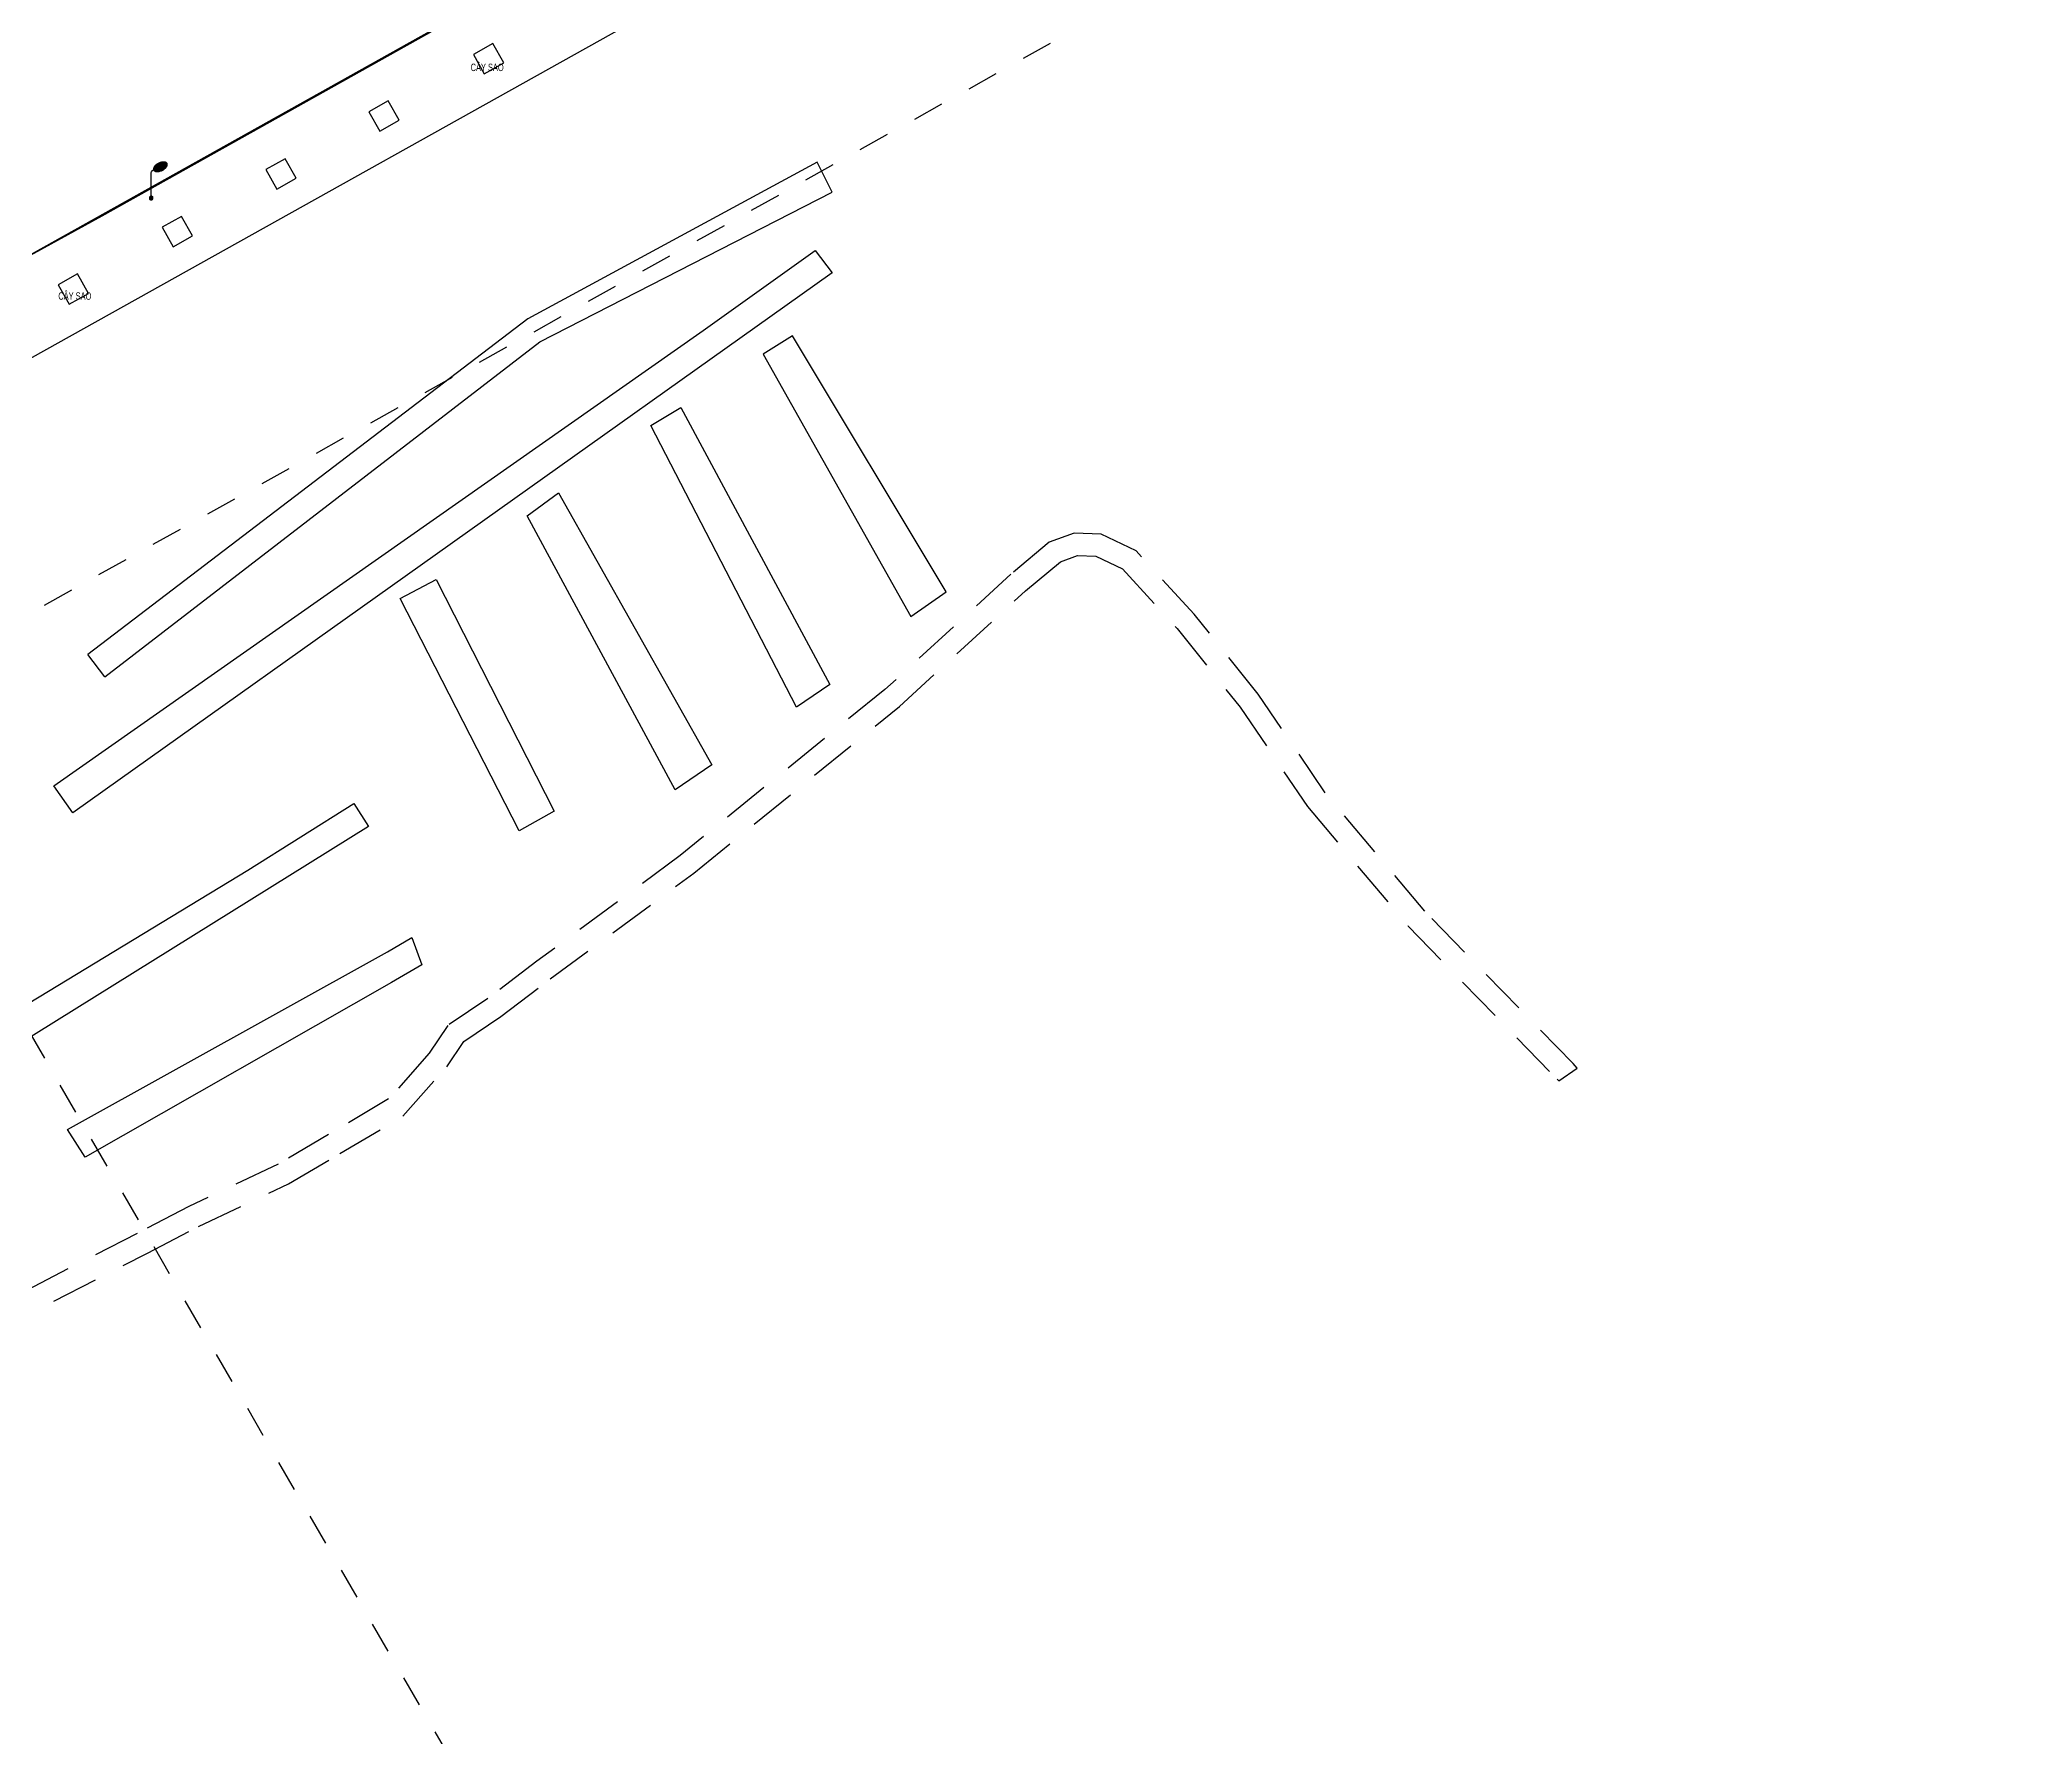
# Model space of a CAD drawing. Header units: millimetres. Extents: x 100 to 288, y -65 to 177.
# Drawn here: x 140.79 to 147.18, y 157.52 to 162.97 of the extents above; entities that cross this region are included whole.
import ezdxf

# ---------------------------------------------------------------- set-up
doc = ezdxf.new("R2010")
doc.units = ezdxf.units.MM
doc.header["$LTSCALE"] = 0.3
doc.header["$MEASUREMENT"] = 0
doc.linetypes.add('DASHDOTX2', pattern=[2, 1, -0.5, 0, -0.5])
doc.linetypes.add('HIDDEN', pattern=[0.375, 0.25, -0.125])
for name, color, linetype in [('HATCH1', 8, 'CONTINUOUS'), ('KT', 8, 'CONTINUOUS'), ('Ky hieu', 7, 'CONTINUOUS')]:
    doc.layers.add(name, color=color, linetype=linetype)
doc.styles.add('DIM', font='VAVON.TTF')
doc.linetypes.add('TAL_N_P', pattern='A,0.5,[130,ltypeshp.shx,S=0.25,R=0,X=0,Y=-0.25],1,[130,ltypeshp.shx,S=0.5,R=0,X=0,Y=-0.5],0.5', length=2)
doc.linetypes.add('TAL_N_T', pattern='A,0.5,[130,ltypeshp.shx,S=0.25,R=0,X=0,Y=0.25],1,[130,ltypeshp.shx,S=0.5,R=0,X=0,Y=0.5],0.5', length=2)
doc.linetypes.add('TL_P', pattern='A,0.5,[130,ltypeshp.shx,S=0.25,R=0,X=0,Y=-0.25],0.5', length=1)

# ---------------------------------------------------------------- blocks, each defined once
blk = doc.blocks.new('Cot den')
at = {"layer": 'Ky hieu', "color": 5, "linetype": 'Continuous'}
for p, q in [((474185.96, 1112245.03), (474185.99, 1112245.09)), ((474185.96, 1112242.67), (474185.96, 1112245.03)), ((474185.99, 1112245.09), (474186.05, 1112245.17)), ((474186.05, 1112245.17), (474186.13, 1112245.23)), ((474186.13, 1112245.23), (474186.19, 1112245.25))]:
    blk.add_line(p, q, dxfattribs=at)
mesh = blk.add_polyface(dxfattribs=at)
corners = [(474186.29, 1112245.16), (474186.24, 1112245.2), (474186.32, 1112245.15), (474186.22, 1112245.22), (474186.39, 1112245.12), (474186.2, 1112245.25), (474186.43, 1112245.12), (474186.19, 1112245.29), (474186.49, 1112245.1), (474186.18, 1112245.32), (474186.53, 1112245.11), (474186.19, 1112245.36), (474186.6, 1112245.11), (474186.19, 1112245.39), (474186.63, 1112245.11), (474186.2, 1112245.43), (474186.71, 1112245.12), (474186.22, 1112245.48), (474186.77, 1112245.14), (474186.25, 1112245.53), (474186.84, 1112245.16), (474186.27, 1112245.57), (474186.9, 1112245.18), (474186.31, 1112245.62), (474186.97, 1112245.21), (474186.34, 1112245.65), (474187.02, 1112245.24), (474186.4, 1112245.7), (474187.09, 1112245.27), (474186.43, 1112245.73), (474187.12, 1112245.3), (474186.5, 1112245.78), (474187.2, 1112245.35), (474186.54, 1112245.8), (474187.23, 1112245.38), (474186.61, 1112245.84), (474187.28, 1112245.42), (474186.66, 1112245.87), (474187.31, 1112245.46), (474186.73, 1112245.9), (474187.35, 1112245.51), (474186.79, 1112245.92), (474187.38, 1112245.55), (474186.85, 1112245.94), (474187.4, 1112245.6), (474186.92, 1112245.96), (474187.42, 1112245.64), (474186.99, 1112245.97), (474187.44, 1112245.69), (474187.03, 1112245.97), (474187.44, 1112245.72), (474187.1, 1112245.97), (474187.44, 1112245.76), (474187.13, 1112245.97), (474187.43, 1112245.79), (474187.42, 1112245.82), (474187.2, 1112245.96), (474187.42, 1112245.82), (474187.4, 1112245.85), (474187.24, 1112245.96), (474187.38, 1112245.88), (474187.3, 1112245.93), (474187.33, 1112245.92)]
mesh.append_faces([[corners[k] for k in face] for face in [(0, 0, 2, 1), (1, 2, 4, 3), (3, 4, 6, 5), (5, 6, 8, 7), (7, 8, 10, 9), (9, 10, 12, 11), (11, 12, 14, 13), (13, 14, 16, 15), (15, 16, 18, 17), (17, 18, 20, 19), (19, 20, 22, 21), (21, 22, 24, 23), (23, 24, 26, 25), (25, 26, 28, 27), (27, 28, 30, 29), (29, 30, 32, 31), (31, 32, 34, 33), (33, 34, 36, 35), (35, 36, 38, 37), (37, 38, 40, 39), (39, 40, 42, 41), (41, 42, 44, 43), (43, 44, 46, 45), (45, 46, 48, 47), (47, 48, 50, 49), (49, 50, 52, 51), (51, 52, 54, 53), (53, 54, 57, 56), (56, 55, 58, 59), (59, 58, 60, 61), (61, 60, 62, 62)]], dxfattribs={"vtx0": -1, "vtx2": -1, "color": 5})
mesh = blk.add_polyface(dxfattribs=at)
corners = [(474185.87, 1112242.53), (474185.86, 1112242.54), (474185.9, 1112242.51), (474185.85, 1112242.55), (474185.91, 1112242.51), (474185.83, 1112242.57), (474185.93, 1112242.5), (474185.82, 1112242.58), (474185.94, 1112242.5), (474185.82, 1112242.59), (474185.96, 1112242.5), (474185.81, 1112242.61), (474185.98, 1112242.5), (474185.8, 1112242.62), (474186, 1112242.5), (474185.8, 1112242.64), (474186.01, 1112242.51), (474185.8, 1112242.66), (474186.03, 1112242.51), (474185.8, 1112242.67), (474186.04, 1112242.52), (474185.8, 1112242.67), (474186.06, 1112242.53), (474185.8, 1112242.69), (474186.06, 1112242.54), (474185.8, 1112242.7), (474186.08, 1112242.55), (474185.81, 1112242.72), (474186.09, 1112242.56), (474185.81, 1112242.73), (474186.11, 1112242.58), (474185.82, 1112242.75), (474186.11, 1112242.58), (474185.82, 1112242.76), (474186.12, 1112242.61), (474185.84, 1112242.78), (474186.12, 1112242.62), (474185.85, 1112242.79), (474186.13, 1112242.64), (474185.86, 1112242.8), (474186.13, 1112242.65), (474185.87, 1112242.81), (474186.13, 1112242.67), (474185.89, 1112242.82), (474186.13, 1112242.68), (474185.9, 1112242.83), (474186.13, 1112242.7), (474185.92, 1112242.83), (474186.13, 1112242.72), (474185.93, 1112242.84), (474186.12, 1112242.73), (474185.95, 1112242.84), (474186.11, 1112242.75), (474185.96, 1112242.84), (474186.11, 1112242.76), (474185.99, 1112242.84), (474186.1, 1112242.77), (474186, 1112242.84), (474186.08, 1112242.79), (474186.02, 1112242.83), (474186.07, 1112242.8), (474186.03, 1112242.83), (474186.06, 1112242.81)]
mesh.append_faces([[corners[k] for k in face] for face in [(0, 0, 2, 1), (1, 2, 4, 3), (3, 4, 6, 5), (5, 6, 8, 7), (7, 8, 10, 9), (9, 10, 12, 11), (11, 12, 14, 13), (13, 14, 16, 15), (15, 16, 18, 17), (17, 18, 20, 19), (21, 20, 22, 23), (23, 22, 24, 25), (25, 24, 26, 27), (27, 26, 28, 29), (29, 28, 30, 31), (31, 30, 32, 33), (33, 32, 34, 35), (35, 34, 36, 37), (37, 36, 38, 39), (39, 38, 40, 41), (41, 40, 42, 43), (43, 42, 44, 45), (45, 44, 46, 47), (47, 46, 48, 49), (49, 48, 50, 51), (51, 50, 52, 53), (53, 52, 54, 55), (55, 54, 56, 57), (57, 56, 58, 59), (59, 58, 60, 61), (61, 60, 62, 62)]], dxfattribs={"vtx0": -1, "vtx2": -1, "color": 5})

msp = doc.modelspace()

# ---------------------------------------------------------------- linework, layer by layer
at = {"layer": 'HATCH1', "linetype": 'TAL_N_T', "ltscale": 0.5}
for p, q in [((142.39134, 161.99878), (143.33026, 162.47853)), ((140.99419, 160.92264), (142.39134, 161.99878))]:
    msp.add_line(p, q, dxfattribs=at)
at = {"layer": 'HATCH1'}
msp.add_lwpolyline([(146.39566, 165.43302), (146.22001, 165.32753), (145.34318, 164.83763), (144.46336, 164.34747), (143.5995, 163.8661), (140.98526, 162.40199), (140.53536, 162.1553), (140.17272, 161.7625), (140.16146, 161.52183), (140.56186, 160.80102), (139.95728, 160.49727), (139.46595, 161.34889), (136.86612, 165.84684), (136.36399, 166.70772), (135.86658, 167.28166), (135.40498, 167.51516), (135.09943, 167.273)], dxfattribs=at)
at = {"layer": 'HATCH1', "ltscale": 5}
for points in [[(146.39566, 165.43302), (146.22001, 165.32753), (145.34318, 164.83763), (144.46336, 164.34747), (143.5995, 163.8661), (140.98526, 162.40199), (140.53536, 162.1553), (140.17272, 161.7625), (140.16146, 161.52183), (140.56186, 160.80102), (139.95728, 160.49727), (139.46595, 161.34889), (136.86612, 165.84684), (136.36399, 166.70772), (135.86658, 167.28166), (135.40498, 167.51516), (135.09943, 167.273)], [(140.66301, 161.07604), (140.46896, 160.96825), (140.16146, 161.52183), (140.17272, 161.7625), (140.53536, 162.1553), (146.39566, 165.43302), (146.78225, 165.48246), (147.18299, 164.71746), (146.59941, 164.39153), (146.47591, 164.65596), (146.38671, 164.81817), (146.06411, 164.91071), (140.51313, 161.81047), (140.42463, 161.48837), (140.66343, 161.07628)]]:
    msp.add_lwpolyline(points, dxfattribs=at)
at = {"layer": 'HATCH1'}
for points in [[(142.2131, 162.85884), (142.27534, 162.89389), (142.24028, 162.95613), (142.17805, 162.92107)], [(141.54705, 162.48886), (141.60929, 162.52392), (141.57423, 162.58616), (141.51199, 162.5511)], [(141.21403, 162.30386), (141.27627, 162.33892), (141.24121, 162.40116), (141.17898, 162.3661)], [(140.8798, 162.11883), (140.94204, 162.15388), (140.90698, 162.21612), (140.84475, 162.18106)]]:
    msp.add_lwpolyline(points, close=True, dxfattribs=at)
at = {"layer": 'HATCH1', "elevation": 0.00001}
msp.add_lwpolyline([(141.8774, 162.67449), (141.93963, 162.70955), (141.90458, 162.77178), (141.84234, 162.73673)], close=True, dxfattribs=at)
at = {"layer": 'HATCH1', "linetype": 'TAL_N_T', "ltscale": 0.5}
msp.add_lwpolyline([(143.33026, 162.47853), (143.28193, 162.57504), (142.35321, 162.07174), (140.93961, 160.99424)], dxfattribs=at)
at = {"layer": 'HATCH1', "linetype": 'TL_P', "ltscale": 0.5}
for points in [[(140.83067, 160.57236), (142.9162, 162.03425), (143.27594, 162.29182), (143.33005, 162.21997), (140.89247, 160.48551)], [(140.70905, 159.73696), (140.65717, 159.81884), (141.45408, 160.30144), (141.79409, 160.5162), (141.84169, 160.44195)]]:
    msp.add_lwpolyline(points, close=True, dxfattribs=at)
at = {"layer": 'HATCH1', "linetype": 'TAL_N_T', "ltscale": 0.7}
msp.add_lwpolyline([(143.20224, 162.01708), (143.1088, 161.95845), (143.58241, 161.11671), (143.69599, 161.19576), (143.20224, 162.01708)], dxfattribs=at)
at = {"layer": 'HATCH1', "linetype": 'TL_P', "ltscale": 0.7}
for points in [[(142.74737, 161.72967), (142.8443, 161.78753), (143.32236, 160.89838), (143.21513, 160.82521), (142.74737, 161.72967)], [(142.74737, 161.72967), (142.8443, 161.78753), (143.32236, 160.89838), (143.21513, 160.82521), (142.74737, 161.72967)], [(142.35111, 161.43969), (142.45105, 161.51365), (142.94373, 160.64001), (142.82572, 160.55949), (142.35111, 161.43969)], [(142.35111, 161.43969), (142.45105, 161.51365), (142.94373, 160.64001), (142.82572, 160.55949), (142.35111, 161.43969)], [(141.94274, 161.17378), (142.05867, 161.23467), (142.4374, 160.49112), (142.32533, 160.4281), (141.94274, 161.17378)], [(141.94274, 161.17378), (142.05867, 161.23467), (142.4374, 160.49112), (142.32533, 160.4281), (141.94274, 161.17378)]]:
    msp.add_lwpolyline(points, dxfattribs=at)
at = {"layer": 'HATCH1', "linetype": 'HIDDEN', "ltscale": 2}
for points in [[(145.72243, 159.66653), (145.70873, 159.68071), (145.23286, 160.16982), (144.91321, 160.54975), (144.69772, 160.86734), (144.49225, 161.12398), (144.30578, 161.32773), (144.19374, 161.38068), (144.10692, 161.38389), (144.02721, 161.35523), (143.90411, 161.25211), (143.4994, 160.88181), (142.84165, 160.34856), (142.382, 160.00977), (142.22481, 159.88988), (142.09642, 159.80314), (142.03647, 159.71483), (141.90599, 159.56737), (141.71322, 159.4535), (141.55101, 159.35785), (141.26403, 159.22167), (141.09842, 159.13585), (140.57626, 158.86682)], [(145.72243, 159.66653), (145.70873, 159.68071), (145.23286, 160.16982), (144.91321, 160.54975), (144.69772, 160.86734), (144.49225, 161.12398), (144.30578, 161.32773), (144.19374, 161.38068), (144.10692, 161.38389), (144.02721, 161.35523), (143.90411, 161.25211), (143.4994, 160.88181), (142.84165, 160.34856), (142.382, 160.00977), (142.22481, 159.88988), (142.09642, 159.80314), (142.03647, 159.71483), (141.90599, 159.56737), (141.71322, 159.4535), (141.55101, 159.35785), (141.26403, 159.22167), (141.09842, 159.13585), (140.57626, 158.86682)], [(140.60922, 158.80345), (141.13121, 159.07239), (141.29579, 159.15768), (141.58453, 159.29469), (141.74953, 159.39198), (141.95202, 159.5116), (142.093, 159.67092), (142.1478, 159.75165), (142.2665, 159.83184), (142.42486, 159.95262), (142.88536, 160.29204), (143.54604, 160.82767), (143.95118, 161.19835), (144.06334, 161.29231), (144.11808, 161.312), (144.17646, 161.30984), (144.26257, 161.26915), (144.43796, 161.0775), (144.6402, 160.8249), (144.85617, 160.50659), (145.17986, 160.12186), (145.65745, 159.63099), (145.66274, 159.62551)], [(140.60922, 158.80345), (141.13121, 159.07239), (141.29579, 159.15768), (141.58453, 159.29469), (141.74953, 159.39198), (141.95202, 159.5116), (142.093, 159.67092), (142.1478, 159.75165), (142.2665, 159.83184), (142.42486, 159.95262), (142.88536, 160.29204), (143.54604, 160.82767), (143.95118, 161.19835), (144.06334, 161.29231), (144.11808, 161.312), (144.17646, 161.30984), (144.26257, 161.26915), (144.43796, 161.0775), (144.6402, 160.8249), (144.85617, 160.50659), (145.17986, 160.12186), (145.65745, 159.63099), (145.66274, 159.62551)], [(145.66274, 159.62551), (145.72243, 159.66653)]]:
    msp.add_lwpolyline(points, dxfattribs=at)
at = {"layer": 'HATCH1', "linetype": 'TAL_N_P', "ltscale": 0.5}
msp.add_lwpolyline([(140.99419, 160.92264), (140.93961, 160.99424)], dxfattribs=at)
at = {"layer": 'HATCH1', "linetype": 'TL_P', "ltscale": 0.5}
msp.add_lwpolyline([(140.93112, 159.38081), (140.87485, 159.46967), (141.90222, 160.03978), (141.98028, 160.08552), (142.01233, 159.99776), (141.91555, 159.94133), (140.93112, 159.38081)], dxfattribs=at)
at = {"layer": 'KT', "linetype": 'DASHDOTX2', "lineweight": -2, "ltscale": 0.0005, "flags": 128}
msp.add_lwpolyline([(146.55185, 165.89217), (141.44051, 173.55514), (138.50822, 172.00928, 0.1199755), (137.96703, 171.5302), (135.80479, 168.41503, -0.0751899), (135.23025, 167.8034), (129.23572, 163.06135), (136.47891, 150.65653), (143.62361, 154.82832), (140.16447, 160.79761), (147.18299, 164.71746), (147.07065, 164.95796), (146.58091, 165.84862), (146.55185, 165.89217)], format="xyb", dxfattribs=at)

# ---------------------------------------------------------------- block references
at = {"layer": 'HATCH1', "xscale": 0.03504980631987564, "yscale": 0.03504980634066435, "zscale": 0.03504980631806899}
msp.add_blockref('Cot den', (-16478.98278, -38821.43046), dxfattribs=at)

# ---------------------------------------------------------------- texts
at = {"layer": 'HATCH1', "style": 'DIM', "width": 0.75}
for p in [(142.16921, 162.86757), (140.84532, 162.13348)]:
    msp.add_text('CAÂY SAO', height=0.02381, dxfattribs=at).set_placement(p)

doc.saveas('drawing.dxf')
